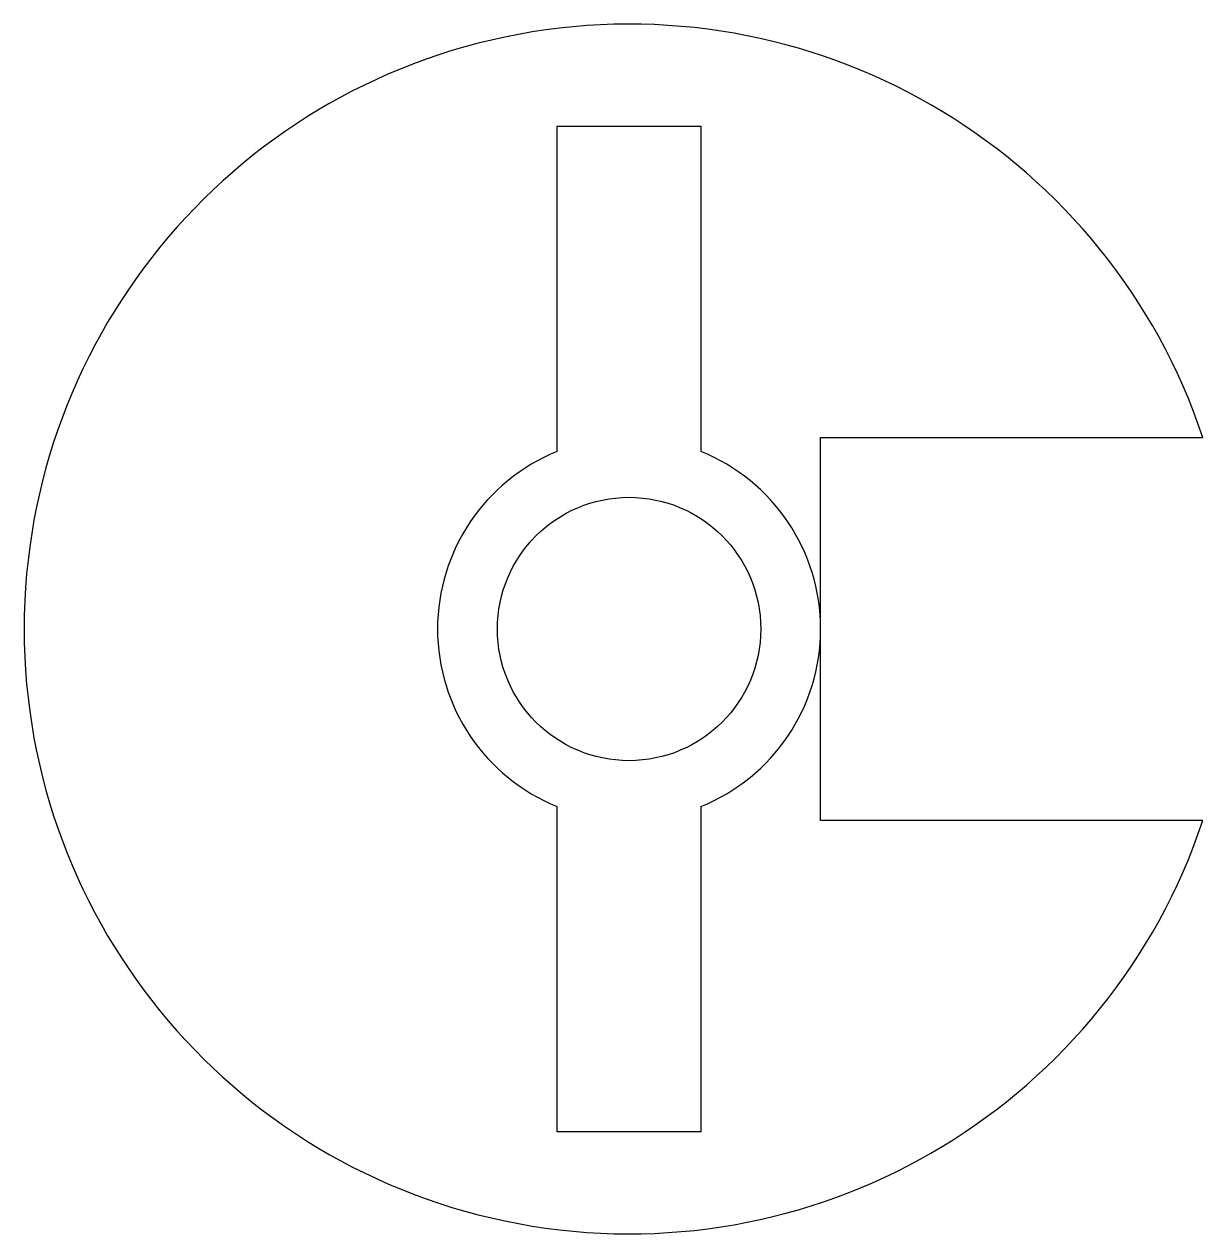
# Model space of a CAD drawing. Header units: millimetres. Extents: x -51 to 48, y -51 to 51.
import ezdxf

# ---------------------------------------------------------------- set-up
doc = ezdxf.new("R2010")
doc.units = ezdxf.units.MM

msp = doc.modelspace()

# ---------------------------------------------------------------- linework, layer by layer
for p, q in [((-6, 14.83), (-6, 42)), ((-6, 42), (6, 42)), ((6, 42), (6, 14.83)), ((16, 16), (47.93, 16)), ((16, 0), (16, 16)), ((16, -16), (16, 0)), ((-6, -42), (-6, -14.83)), ((6, -14.83), (6, -42)), ((47.93, -16), (16, -16)), ((6, -42), (-6, -42))]:
    msp.add_line(p, q)
msp.add_circle((0, 0), 11)
for radius, start, end in [(50.53, 18.4611, 341.5389), (16, 112.0243, 247.9757), (16, 0, 67.9757), (16, 292.0243, 360)]:
    msp.add_arc((0, 0), radius, start, end)

doc.saveas('drawing.dxf')
